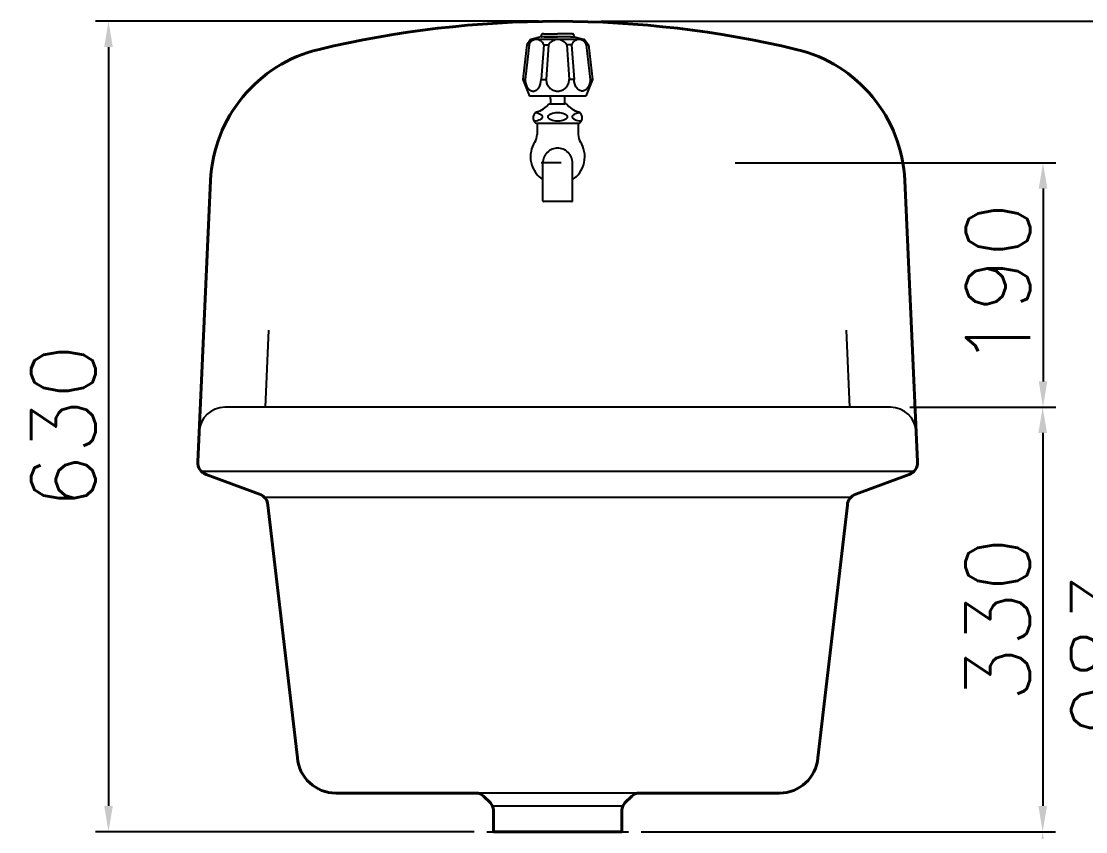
# Model space of a CAD drawing. Extents: x 57303 to 59729, y 58734 to 62164.
# Drawn here: x 57803 to 58631, y 60077 to 60707 of the extents above; entities that cross this region are included whole.
import ezdxf

# ---------------------------------------------------------------- set-up
doc = ezdxf.new("R2010")
doc.units = 0
doc.header["$MEASUREMENT"] = 0
doc.layers.get('0').update_dxf_attribs({"linetype": 'CONTINUOUS'})
doc.layers.get('Defpoints').update_dxf_attribs({"linetype": 'CONTINUOUS'})
for name, color, linetype in [('Dim', 4, 'CONTINUOUS'), ('FAUCET', 4, 'CONTINUOUS'), ('LINE', 7, 'CONTINUOUS'), ('YA', 7, 'CONTINUOUS')]:
    doc.layers.add(name, color=color, linetype=linetype)
doc.layers.add('OUTLINE', color=11, linetype='CONTINUOUS', lineweight=40)
doc.styles.add('h', font='', dxfattribs={"height": 30})
doc.styles.get("Standard").update_dxf_attribs({"font": 'txt.shx', "bigfont": 'ghs.shx'})
doc.styles.get('h').set_extended_font_data('Haansoft Batang')
doc.dimstyles.new('SERIM', dxfattribs={"dimscale": 10, "dimtxt": 3, "dimasz": 2, "dimexe": 1, "dimexo": 1.5, "dimgap": 1, "dimtad": 1, "dimtoh": 1, "dimdec": 0, "dimdsep": 46, "dimtxsty": 'h', "dimcen": -0.3, "dimclrt": 2, "dimadec": 0, "dimazin": 0, "dimtfac": 1, "dimtdec": 0, "dimtmove": 1, "dimatfit": 3, "dimfxl": 0, "dimtolj": 1, "dimtzin": 0, "dimarcsym": 0})

# ---------------------------------------------------------------- blocks, each defined once
blk = doc.blocks.new('*D42')
at = {"layer": 'Defpoints', "color": 0}
for p in [(58220.2, 60706.74), (57870.87, 60076.74), (58170.2, 60076.74)]:
    blk.add_point(p, dxfattribs=at)
at = {"layer": 'Dim', "color": 0, "lineweight": -2}
for p, q in [((58205.2, 60706.74), (57860.87, 60706.74)), ((57870.87, 60686.74), (57870.87, 60096.74)), ((58155.2, 60076.74), (57860.87, 60076.74))]:
    blk.add_line(p, q, dxfattribs=at)
at = {"layer": 'Dim', "color": 0}
for points in [[(57867.54, 60686.74), (57874.21, 60686.74), (57870.87, 60706.74)], [(57867.54, 60096.74), (57874.21, 60096.74), (57870.87, 60076.74)]]:
    blk.add_solid(points, dxfattribs=at)
at = {"layer": 'Dim', "color": 0, "insert": (57835.87, 60391.74), "char_height": 50, "attachment_point": 5, "rotation": 90}
blk.add_mtext('\\A1;630', dxfattribs=at)
blk = doc.blocks.new('*D43')
at = {"layer": 'Defpoints', "color": 0}
for p in [(58343.2, 60596.74), (58479.04, 60406.74), (58597.65, 60406.74)]:
    blk.add_point(p, dxfattribs=at)
at = {"layer": 'Dim', "color": 0, "lineweight": -2}
for p, q in [((58358.2, 60596.74), (58607.65, 60596.74)), ((58597.65, 60576.74), (58597.65, 60426.74)), ((58494.04, 60406.74), (58607.65, 60406.74))]:
    blk.add_line(p, q, dxfattribs=at)
at = {"layer": 'Dim', "color": 0}
for points in [[(58594.32, 60576.74), (58600.98, 60576.74), (58597.65, 60596.74)], [(58594.32, 60426.74), (58600.98, 60426.74), (58597.65, 60406.74)]]:
    blk.add_solid(points, dxfattribs=at)
at = {"layer": 'Dim', "color": 0, "insert": (58562.65, 60501.74), "char_height": 50, "attachment_point": 5, "rotation": 90}
blk.add_mtext('\\A1;190', dxfattribs=at)
blk = doc.blocks.new('*D44')
at = {"layer": 'Defpoints', "color": 0}
for p in [(58479.04, 60406.74), (58270.2, 60076.74), (58597.4, 60076.74)]:
    blk.add_point(p, dxfattribs=at)
at = {"layer": 'Dim', "color": 0, "lineweight": -2}
for p, q in [((58494.04, 60406.74), (58607.4, 60406.74)), ((58597.4, 60386.74), (58597.4, 60096.74)), ((58285.2, 60076.74), (58607.4, 60076.74))]:
    blk.add_line(p, q, dxfattribs=at)
at = {"layer": 'Dim', "color": 0}
for points in [[(58594.07, 60386.74), (58600.73, 60386.74), (58597.4, 60406.74)], [(58594.07, 60096.74), (58600.73, 60096.74), (58597.4, 60076.74)]]:
    blk.add_solid(points, dxfattribs=at)
at = {"layer": 'Dim', "color": 0, "insert": (58562.4, 60241.74), "char_height": 50, "attachment_point": 5, "rotation": 90}
blk.add_mtext('\\A1;330', dxfattribs=at)
blk = doc.blocks.new('*D35')
at = {"layer": 'Defpoints', "color": 0}
for p in [(58270.2, 60076.74), (58308.12, 59723.74), (58597.4, 59723.74)]:
    blk.add_point(p, dxfattribs=at)
at = {"layer": 'Dim', "color": 0, "lineweight": -2}
for p, q in [((58285.2, 60076.74), (58607.4, 60076.74)), ((58597.4, 60056.74), (58597.4, 59743.74)), ((58323.12, 59723.74), (58607.4, 59723.74))]:
    blk.add_line(p, q, dxfattribs=at)
at = {"layer": 'Dim', "color": 0}
for points in [[(58594.07, 60056.74), (58600.73, 60056.74), (58597.4, 60076.74)], [(58594.07, 59743.74), (58600.73, 59743.74), (58597.4, 59723.74)]]:
    blk.add_solid(points, dxfattribs=at)
at = {"layer": 'Dim', "color": 0, "insert": (58562.4, 59900.24), "char_height": 50, "attachment_point": 5, "rotation": 90}
blk.add_mtext('\\A1;353', dxfattribs=at)
blk = doc.blocks.new('*D45')
at = {"layer": 'Defpoints', "color": 0}
for p in [(58238.93, 60706.74), (58341.86, 59723.74), (58679.62, 59723.74)]:
    blk.add_point(p, dxfattribs=at)
at = {"layer": 'Dim', "color": 0, "lineweight": -2}
for p, q in [((58253.93, 60706.74), (58689.62, 60706.74)), ((58679.62, 60686.74), (58679.62, 59743.74)), ((58356.86, 59723.74), (58689.62, 59723.74))]:
    blk.add_line(p, q, dxfattribs=at)
at = {"layer": 'Dim', "color": 0}
for points in [[(58676.29, 60686.74), (58682.95, 60686.74), (58679.62, 60706.74)], [(58676.29, 59743.74), (58682.95, 59743.74), (58679.62, 59723.74)]]:
    blk.add_solid(points, dxfattribs=at)
at = {"layer": 'Dim', "color": 0, "insert": (58644.62, 60215.24), "char_height": 50, "attachment_point": 5, "rotation": 90}
blk.add_mtext('\\A1;983', dxfattribs=at)

msp = doc.modelspace()

# ---------------------------------------------------------------- linework, layer by layer
at = {"color": 0}
msp.add_line((58222.837, 60596.742), (58207.466, 60596.742), dxfattribs=at)
at = {"layer": 'FAUCET', "color": 0, "linetype": 'Continuous'}
for p, q in [((58207.195, 60694.542), (58199.195, 60692.542)), ((58209.795, 60694.542), (58207.195, 60694.542)), ((58220.195, 60694.542), (58207.195, 60694.542)), ((58207.296, 60694.919), (58207.666, 60696.301)), ((58210.118, 60694.542), (58207.586, 60694.542)), ((58209.195, 60697.042), (58208.632, 60697.042)), ((58209.195, 60697.042), (58220.195, 60697.042)), ((58209.795, 60694.542), (58210.118, 60694.542)), ((58209.795, 60694.542), (58220.195, 60694.542)), ((58212.446, 60694.542), (58214.997, 60694.542)), ((58212.446, 60694.542), (58220.195, 60694.542)), ((58214.997, 60694.542), (58220.195, 60694.542)), ((58231.195, 60697.042), (58220.195, 60697.042)), ((58230.595, 60694.542), (58220.195, 60694.542)), ((58225.393, 60694.542), (58220.195, 60694.542)), ((58227.945, 60694.542), (58220.195, 60694.542)), ((58230.595, 60694.542), (58230.272, 60694.542)), ((58230.272, 60694.542), (58232.804, 60694.542)), ((58230.595, 60694.542), (58233.195, 60694.542)), ((58230.595, 60694.542), (58233.195, 60694.542)), ((58231.195, 60697.042), (58231.758, 60697.042)), ((58233.094, 60694.919), (58232.724, 60696.301)), ((58233.195, 60694.542), (58241.195, 60692.542)), ((58196.195, 60688.542), (58193.454, 60663.871)), ((58197.929, 60688.548), (58194.921, 60661.549)), ((58199.195, 60692.542), (58196.195, 60688.542)), ((58197.929, 60688.548), (58196.203, 60688.549)), ((58207.263, 60692.542), (58199.195, 60692.542)), ((58241.195, 60692.542), (58207.263, 60692.542)), ((58209.394, 60688.542), (58207.334, 60661.542)), ((58209.315, 60688.542), (58213.073, 60688.542)), ((58213.069, 60688.542), (58211.243, 60661.542)), ((58231.075, 60688.542), (58227.317, 60688.542)), ((58227.322, 60688.542), (58229.147, 60661.542)), ((58230.996, 60688.542), (58233.056, 60661.542)), ((58241.195, 60692.542), (58244.195, 60688.542)), ((58242.469, 60688.542), (58244.195, 60688.542)), ((58242.469, 60688.542), (58245.469, 60661.542)), ((58244.195, 60688.542), (58247.195, 60661.542)), ((58193.454, 60663.871), (58193.195, 60661.542)), ((58194.921, 60661.549), (58193.195, 60661.549)), ((58193.195, 60661.542), (58198.195, 60648.542)), ((58207.334, 60661.542), (58211.243, 60661.542)), ((58233.056, 60661.542), (58229.147, 60661.542)), ((58247.195, 60661.542), (58242.195, 60648.542)), ((58245.469, 60661.542), (58247.195, 60661.542)), ((58220.195, 60648.542), (58198.195, 60648.542)), ((58214.695, 60646.344), (58214.695, 60648.542)), ((58214.695, 60646.344), (58214.695, 60642.56)), ((58242.195, 60648.542), (58220.195, 60648.542)), ((58225.695, 60642.56), (58225.695, 60648.542)), ((58213.445, 60642.56), (58214.445, 60642.56)), ((58214.445, 60642.56), (58214.695, 60642.56)), ((58214.695, 60642.56), (58225.695, 60642.56)), ((58225.945, 60642.56), (58225.695, 60642.56)), ((58226.945, 60642.56), (58225.945, 60642.56)), ((58203.482, 60627.56), (58236.945, 60627.56)), ((58204.195, 60627.56), (58204.195, 60618.771)), ((58236.195, 60627.56), (58236.195, 60618.771)), ((58208.695, 60567.242), (58208.695, 60596.59)), ((58231.695, 60567.242), (58231.695, 60596.59)), ((58231.195, 60566.742), (58209.195, 60566.742))]:
    msp.add_line(p, q, dxfattribs=at)
for points in [[(58207.296, 60694.919), (58207.29, 60694.887), (58207.286, 60694.853), (58207.287, 60694.818), (58207.292, 60694.783), (58207.301, 60694.75), (58207.313, 60694.717), (58207.329, 60694.687), (58207.348, 60694.659), (58207.37, 60694.634), (58207.395, 60694.611), (58207.423, 60694.59), (58207.453, 60694.573), (58207.486, 60694.559), (58207.519, 60694.549), (58207.553, 60694.544), (58207.586, 60694.542)], [(58208.632, 60697.042), (58208.477, 60697.03), (58208.319, 60696.992), (58208.166, 60696.926), (58208.024, 60696.835), (58207.899, 60696.721), (58207.796, 60696.59), (58207.718, 60696.448), (58207.666, 60696.301)], [(58232.724, 60696.301), (58232.672, 60696.448), (58232.594, 60696.59), (58232.492, 60696.721), (58232.367, 60696.835), (58232.224, 60696.926), (58232.071, 60696.992), (58231.913, 60697.03), (58231.758, 60697.042)], [(58232.804, 60694.542), (58232.838, 60694.544), (58232.871, 60694.549), (58232.905, 60694.559), (58232.937, 60694.573), (58232.967, 60694.59), (58232.995, 60694.611), (58233.02, 60694.634), (58233.042, 60694.659), (58233.061, 60694.687), (58233.077, 60694.717), (58233.09, 60694.75), (58233.098, 60694.783), (58233.103, 60694.818), (58233.104, 60694.853), (58233.101, 60694.887), (58233.094, 60694.919)], [(58209.402, 60688.545), (58209.033, 60689.357), (58208.532, 60690.133), (58207.903, 60690.839), (58207.163, 60691.447), (58206.337, 60691.932), (58205.457, 60692.278), (58204.556, 60692.482), (58203.666, 60692.547), (58202.777, 60692.482), (58201.876, 60692.279), (58200.995, 60691.933), (58200.169, 60691.449), (58199.429, 60690.842), (58198.8, 60690.135), (58198.298, 60689.36), (58197.929, 60688.548)], [(58227.322, 60688.542), (58226.729, 60689.391), (58226.016, 60690.178), (58225.195, 60690.88), (58224.283, 60691.473), (58223.3, 60691.943), (58222.274, 60692.279), (58221.231, 60692.478), (58220.197, 60692.542), (58219.163, 60692.478), (58218.12, 60692.279), (58217.094, 60691.943), (58216.112, 60691.473), (58215.199, 60690.88), (58214.379, 60690.178), (58213.666, 60689.391), (58213.073, 60688.542)], [(58242.469, 60688.542), (58242.101, 60689.354), (58241.599, 60690.129), (58240.97, 60690.836), (58240.229, 60691.443), (58239.404, 60691.928), (58238.523, 60692.274), (58237.622, 60692.477), (58236.733, 60692.542), (58235.843, 60692.477), (58234.942, 60692.274), (58234.062, 60691.928), (58233.236, 60691.443), (58232.496, 60690.836), (58231.867, 60690.129), (58231.365, 60689.354), (58230.996, 60688.542)], [(58194.921, 60661.549), (58195.025, 60659.905), (58195.356, 60658.223), (58195.932, 60656.604), (58196.308, 60655.853), (58196.737, 60655.159), (58197.214, 60654.533), (58197.73, 60653.985), (58198.275, 60653.521), (58198.841, 60653.146), (58199.418, 60652.86), (58199.996, 60652.662), (58200.568, 60652.548), (58201.125, 60652.511), (58201.683, 60652.547), (58202.255, 60652.662), (58202.833, 60652.859), (58203.41, 60653.145), (58203.976, 60653.52), (58204.522, 60653.983), (58205.038, 60654.531), (58205.515, 60655.156), (58205.945, 60655.85), (58206.321, 60656.601), (58206.898, 60658.219), (58207.23, 60659.901), (58207.334, 60661.545)], [(58211.243, 60661.542), (58211.277, 60660.674), (58211.398, 60659.801), (58211.606, 60658.935), (58211.901, 60658.09), (58212.278, 60657.279), (58212.732, 60656.514), (58213.255, 60655.804), (58213.835, 60655.158), (58214.476, 60654.571), (58215.181, 60654.042), (58215.942, 60653.58), (58216.75, 60653.195), (58217.592, 60652.893), (58218.456, 60652.676), (58219.328, 60652.548), (58220.195, 60652.506), (58221.063, 60652.548), (58221.935, 60652.676), (58222.798, 60652.893), (58223.64, 60653.195), (58224.448, 60653.58), (58225.209, 60654.042), (58225.914, 60654.571), (58226.555, 60655.158), (58227.136, 60655.804), (58227.658, 60656.514), (58228.112, 60657.279), (58228.49, 60658.09), (58228.784, 60658.935), (58228.993, 60659.801), (58229.113, 60660.674), (58229.147, 60661.542)], [(58245.469, 60661.542), (58245.365, 60659.898), (58245.033, 60658.216), (58244.457, 60656.597), (58244.081, 60655.846), (58243.651, 60655.152), (58243.174, 60654.527), (58242.659, 60653.979), (58242.113, 60653.515), (58241.547, 60653.14), (58240.97, 60652.855), (58240.392, 60652.657), (58239.82, 60652.542), (58239.263, 60652.506), (58238.705, 60652.542), (58238.133, 60652.657), (58237.555, 60652.855), (58236.978, 60653.14), (58236.412, 60653.515), (58235.866, 60653.979), (58235.351, 60654.527), (58234.874, 60655.152), (58234.444, 60655.846), (58234.068, 60656.597), (58233.492, 60658.216), (58233.16, 60659.898), (58233.056, 60661.542)], [(58203.826, 60636.256), (58203.276, 60635.93), (58202.76, 60635.525), (58202.293, 60635.047), (58201.89, 60634.506), (58201.565, 60633.915), (58201.323, 60633.292), (58201.169, 60632.654), (58201.1, 60632.019), (58201.113, 60631.38), (58201.211, 60630.731), (58201.397, 60630.089), (58201.67, 60629.472), (58202.023, 60628.898), (58202.447, 60628.381), (58202.926, 60627.933), (58203.445, 60627.56)], [(58203.826, 60636.256), (58206.568, 60637.212), (58209.153, 60638.619), (58211.474, 60640.428), (58213.445, 60642.56)], [(58226.945, 60642.56), (58228.917, 60640.428), (58231.238, 60638.619), (58233.822, 60637.212), (58236.564, 60636.256)], [(58236.945, 60627.56), (58237.465, 60627.933), (58237.944, 60628.381), (58238.367, 60628.898), (58238.72, 60629.472), (58238.993, 60630.089), (58239.18, 60630.731), (58239.277, 60631.38), (58239.29, 60632.019), (58239.222, 60632.654), (58239.067, 60633.292), (58238.826, 60633.915), (58238.5, 60634.506), (58238.098, 60635.047), (58237.631, 60635.525), (58237.114, 60635.93), (58236.564, 60636.256)], [(58203.007, 60635.732), (58204.11, 60635.531), (58205.156, 60635.244), (58206.099, 60634.877), (58206.897, 60634.443), (58207.233, 60634.208), (58207.522, 60633.963), (58207.765, 60633.711), (58207.96, 60633.456), (58208.108, 60633.199), (58208.211, 60632.944), (58208.271, 60632.692), (58208.29, 60632.445), (58208.266, 60632.168), (58208.19, 60631.885), (58208.06, 60631.598), (58207.871, 60631.31), (58207.623, 60631.026), (58207.316, 60630.748), (58206.95, 60630.481), (58206.529, 60630.229), (58205.541, 60629.782), (58204.4, 60629.429), (58203.173, 60629.183), (58201.923, 60629.045)], [(58227.677, 60632.445), (58227.67, 60632.292), (58227.647, 60632.136), (58227.608, 60631.979), (58227.553, 60631.82), (58227.389, 60631.499), (58227.152, 60631.179), (58226.842, 60630.866), (58226.458, 60630.564), (58226.004, 60630.278), (58225.486, 60630.014), (58224.29, 60629.567), (58222.949, 60629.248), (58221.557, 60629.064), (58218.834, 60629.064), (58217.441, 60629.248), (58216.101, 60629.567), (58214.904, 60630.014), (58214.386, 60630.278), (58213.933, 60630.564), (58213.549, 60630.866), (58213.238, 60631.179), (58213.002, 60631.499), (58212.838, 60631.82), (58212.782, 60631.979), (58212.743, 60632.136), (58212.72, 60632.292), (58212.713, 60632.445), (58212.72, 60632.599), (58212.743, 60632.754), (58212.782, 60632.912), (58212.838, 60633.071), (58213.002, 60633.391), (58213.238, 60633.711), (58213.549, 60634.025), (58213.933, 60634.327), (58214.386, 60634.613), (58214.904, 60634.877), (58216.101, 60635.323), (58217.441, 60635.643), (58218.834, 60635.827), (58221.557, 60635.827), (58222.949, 60635.643), (58224.29, 60635.323), (58225.486, 60634.877), (58226.004, 60634.613), (58226.458, 60634.327), (58226.842, 60634.025), (58227.152, 60633.711), (58227.389, 60633.391), (58227.553, 60633.071), (58227.608, 60632.912), (58227.647, 60632.754), (58227.67, 60632.599), (58227.677, 60632.445)], [(58238.455, 60629.025), (58237.167, 60629.14), (58235.887, 60629.37), (58234.686, 60629.715), (58233.637, 60630.164), (58233.188, 60630.42), (58232.797, 60630.693), (58232.468, 60630.978), (58232.202, 60631.272), (58232, 60631.569), (58231.86, 60631.866), (58231.812, 60632.013), (58231.779, 60632.159), (58231.759, 60632.303), (58231.753, 60632.445), (58231.773, 60632.7), (58231.837, 60632.96), (58231.947, 60633.224), (58232.106, 60633.49), (58232.315, 60633.753), (58232.575, 60634.012), (58232.884, 60634.263), (58233.242, 60634.504), (58234.092, 60634.943), (58235.089, 60635.308), (58236.186, 60635.586), (58237.333, 60635.771)], [(58202.44, 60612.811), (58201.485, 60611.172), (58200.656, 60609.395), (58199.979, 60607.493), (58199.476, 60605.485), (58199.168, 60603.395), (58199.07, 60601.252), (58199.193, 60599.086), (58199.54, 60596.934), (58200.106, 60594.829), (58200.882, 60592.804), (58201.85, 60590.889), (58202.988, 60589.109), (58204.27, 60587.484), (58205.667, 60586.027), (58207.152, 60584.746), (58208.695, 60583.643)], [(58202.44, 60612.811), (58203.193, 60614.183), (58203.747, 60615.665), (58204.084, 60617.21), (58204.195, 60618.771)], [(58231.695, 60583.643), (58233.239, 60584.746), (58234.723, 60586.027), (58236.121, 60587.484), (58237.403, 60589.109), (58238.541, 60590.889), (58239.509, 60592.804), (58240.284, 60594.829), (58240.851, 60596.934), (58241.197, 60599.086), (58241.32, 60601.252), (58241.223, 60603.395), (58240.915, 60605.485), (58240.412, 60607.493), (58239.734, 60609.395), (58238.906, 60611.172), (58237.95, 60612.811)], [(58236.195, 60618.771), (58236.307, 60617.21), (58236.643, 60615.665), (58237.198, 60614.183), (58237.95, 60612.811)], [(58231.695, 60596.59), (58231.649, 60597.623), (58231.503, 60598.682), (58231.251, 60599.754), (58230.888, 60600.823), (58230.41, 60601.872), (58229.821, 60602.883), (58229.123, 60603.838), (58228.327, 60604.721), (58227.444, 60605.518), (58226.488, 60606.215), (58225.477, 60606.805), (58224.428, 60607.282), (58223.36, 60607.646), (58222.288, 60607.898), (58221.229, 60608.043), (58220.195, 60608.09), (58219.162, 60608.043), (58218.103, 60607.898), (58217.031, 60607.646), (58215.962, 60607.282), (58214.913, 60606.805), (58213.902, 60606.215), (58212.947, 60605.518), (58212.063, 60604.721), (58211.267, 60603.838), (58210.57, 60602.883), (58209.98, 60601.872), (58209.503, 60600.823), (58209.139, 60599.754), (58208.887, 60598.682), (58208.742, 60597.623), (58208.695, 60596.59)], [(58208.695, 60567.242), (58208.697, 60567.197), (58208.704, 60567.151), (58208.714, 60567.104), (58208.73, 60567.058), (58208.751, 60567.012), (58208.777, 60566.968), (58208.807, 60566.927), (58208.842, 60566.888), (58208.88, 60566.854), (58208.922, 60566.823), (58208.966, 60566.798), (58209.011, 60566.777), (58209.058, 60566.761), (58209.104, 60566.75), (58209.15, 60566.744), (58209.195, 60566.742)], [(58231.195, 60566.742), (58231.24, 60566.744), (58231.286, 60566.75), (58231.333, 60566.761), (58231.379, 60566.777), (58231.425, 60566.798), (58231.469, 60566.823), (58231.51, 60566.854), (58231.549, 60566.888), (58231.583, 60566.927), (58231.614, 60566.968), (58231.639, 60567.012), (58231.66, 60567.058), (58231.676, 60567.104), (58231.687, 60567.151), (58231.693, 60567.197), (58231.695, 60567.242)]]:
    msp.add_lwpolyline(points, dxfattribs=at)
at = {"layer": 'LINE', "color": 0}
for p, q in [((57992.948, 60406.742), (57995.449, 60466.742)), ((58447.442, 60406.742), (58444.941, 60466.742)), ((58479.039, 60406.742), (57961.352, 60406.742)), ((58496.986, 60356.655), (57943.404, 60356.655)), ((58448.191, 60336.655), (57992.199, 60336.655)), ((58283.509, 60106.742), (58156.881, 60106.742)), ((58169.477, 60096.742), (58270.914, 60096.742))]:
    msp.add_line(p, q, dxfattribs=at)
for centre, start, end in [((57961.352, 60386.742), 90, 177.398527), ((58479.039, 60386.742), 2.601473, 90)]:
    msp.add_arc(centre, 20, start, end, dxfattribs=at)
at = {"layer": 'OUTLINE', "color": 0}
for p, q in [((57940.314, 60364.347), (57950.244, 60582.912)), ((58500.077, 60364.347), (58490.146, 60582.912)), ((57946.84, 60354.512), (57988.392, 60339.17)), ((58493.551, 60354.512), (58451.998, 60339.17)), ((58017.794, 60134.121), (57994.89, 60330.663)), ((58422.597, 60134.121), (58445.5, 60330.663)), ((58047.679, 60106.742), (58156.881, 60106.742)), ((58283.509, 60106.742), (58392.711, 60106.742)), ((58162.538, 60104.399), (58167.852, 60099.085)), ((58277.852, 60104.399), (58272.538, 60099.085)), ((58170.195, 60076.742), (58170.195, 60093.428)), ((58270.195, 60076.742), (58270.195, 60093.428)), ((58170.195, 60076.742), (58270.195, 60076.742))]:
    msp.add_line(p, q, dxfattribs=at)
for centre, radius, start, end in [((58220.195, 59906.742), 800, 76.586485, 103.413515), ((58060.131, 60577.919), 110, 103.413515, 177.398527), ((58380.26, 60577.919), 110, 2.601473, 76.586485), ((57950.303, 60363.893), 10, 177.398527, 249.734192), ((58490.087, 60363.893), 10, 290.265808, 2.601473), ((57984.928, 60329.789), 10, 5.012404, 69.734192), ((58455.462, 60329.789), 10, 110.265808, 174.987596), ((58047.679, 60136.742), 30, 185.012404, 270), ((58392.711, 60136.742), 30, 270, 354.987596), ((58156.881, 60098.742), 8, 45, 90), ((58283.509, 60098.742), 8, 90, 135), ((58162.195, 60093.428), 8, 0, 45), ((58278.195, 60093.428), 8, 135, 180)]:
    msp.add_arc(centre, radius, start, end, dxfattribs=at)
at = {"layer": 'YA', "color": 0}
msp.add_line((58165.195, 60076.742), (58275.195, 60076.742), dxfattribs=at)

# ---------------------------------------------------------------- dimensions: what is measured, and where the dimension line sits
at = {"layer": 'Dim', "color": 0}
for base, p1, p2, picture, middle in [((57870.872, 60076.742), (58220.195, 60706.742), (58170.195, 60076.742), '*D42', (57835.872, 60391.742)), ((58679.62, 59723.742), (58238.927, 60706.742), (58341.855, 59723.742), '*D45', (58644.62, 60215.242)), ((58597.652, 60406.742), (58343.195, 60596.742), (58479.039, 60406.742), '*D43', (58562.652, 60501.742)), ((58597.398, 60076.742), (58479.039, 60406.742), (58270.195, 60076.742), '*D44', (58562.398, 60241.742)), ((58597.398, 59723.742), (58270.195, 60076.742), (58308.123, 59723.742), '*D35', (58562.398, 59900.242))]:
    dim = msp.add_linear_dim(base=base, p1=p1, p2=p2, angle=90, dimstyle='SERIM', override={"dimtxt": 5, "dimtxsty": 'Standard', "dimclrt": 0}, dxfattribs=at)
    dim.commit()
    dim.dimension.update_dxf_attribs({"geometry": picture, "text_midpoint": middle})

doc.saveas('drawing.dxf')
